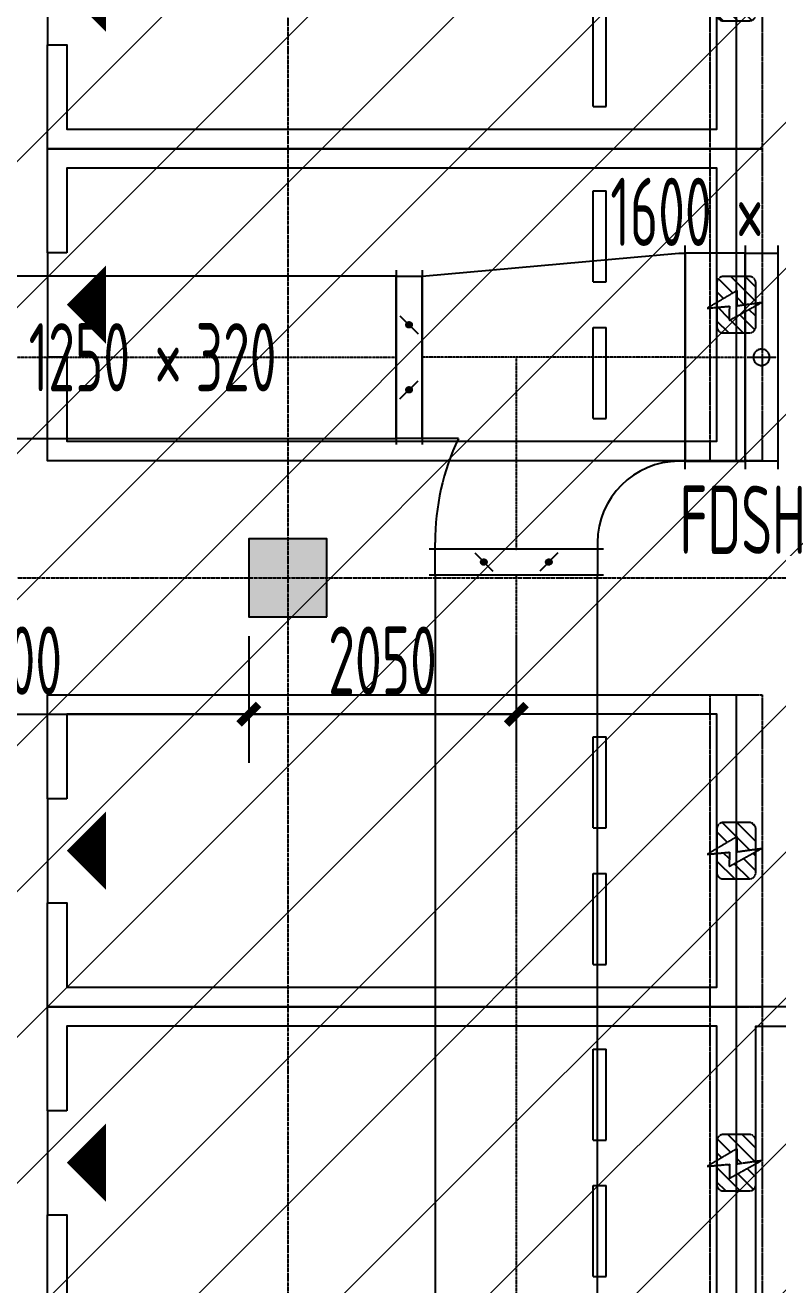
# Model space of a CAD drawing. Extents: x -20827274 to 1300756471, y -549375 to 3431892.
# Drawn here: x -84129 to -78339, y -198699 to -189010 of the extents above; entities that cross this region are included whole.
import ezdxf

# ---------------------------------------------------------------- set-up
doc = ezdxf.new("R2010")
doc.units = 0
doc.header["$LTSCALE"] = 10
for name, pattern in [('CENTER2', [1.125, 0.75, -0.125, 0.125, -0.125]), ('暖附图底图$0$DASH', [0.35, 0.25, -0.1]), ('暖附图底图$0$DOTE', [2.42, 2, -0.2, 0.02, -0.2])]:
    doc.linetypes.add(name, pattern=pattern)
for name, color, linetype in [('1-zs', 3, 'Continuous'), ('1-标注暖通', 4, 'Continuous'), ('DUCT-排烟中心线', 5, 'CENTER2'), ('DUCT-排烟标注', 3, 'Continuous'), ('DUCT-排烟法兰', 4, 'Continuous'), ('DUCT-排烟管', 2, 'Continuous'), ('DUCT-排烟管端线', 4, 'Continuous'), ('DUCT-排烟阀门', 7, 'Continuous'), ('H-TH_DIM', 3, 'Continuous'), ('PUB_HATCH', 8, 'Continuous'), ('暖附图底图$0$00-停车位', 8, 'Continuous'), ('暖附图底图$0$1-标注暖通', 8, 'Continuous'), ('暖附图底图$0$A-COLUMN', 8, 'Continuous'), ('暖附图底图$0$A-PUB_HATCH', 8, 'Continuous'), ('暖附图底图$0$car', 8, 'Continuous'), ('暖附图底图$0$DOTE', 8, 'Continuous')]:
    doc.layers.add(name, color=color, linetype=linetype)
doc.layers.add('F-非人防区', color=105, linetype='Continuous', lineweight=15)
doc.styles.add('8B2_02', font='tssdeng.shx', dxfattribs={"width": 0.6, "bigfont": 'TSSDCHN.shx'})
doc.styles.add('8B2_02_T3', font='tssdeng.shx', dxfattribs={"width": 0.6, "bigfont": 'TSSDCHN.shx'})
doc.dimstyles.new('_TCH_ARCH&&150', dxfattribs={"dimtxt": 525, "dimasz": 150, "dimexe": 375, "dimexo": 450, "dimgap": 150, "dimtad": 1, "dimdec": 0, "dimrnd": 50, "dimzin": 0, "dimdsep": 46, "dimtxsty": '8B2_02_T3', "dimblk": 'ARCHTICK', "dimcen": 0.09, "dimclrt": 7, "dimazin": 2, "dimtfac": 1, "dimtdec": 0, "dimtix": 1, "dimtmove": 2, "dimatfit": 3, "dimfxl": 0, "dimtolj": 1, "dimtzin": 0, "dimarcsym": 0})

# ---------------------------------------------------------------- blocks, each defined once
blk = doc.blocks.new('暖附图底图$0$车位2400x5300')
at = {"layer": '暖附图底图$0$00-停车位', "color": 251}
for p, q in [((-875, -1000), (-175, -1000)), ((-875, -1100), (-875, -1000)), ((-175, -1100), (-175, -1000)), ((175, -1000), (875, -1000)), ((175, -1100), (175, -1000)), ((875, -1100), (875, -1000)), ((-875, -1100), (-175, -1100)), ((175, -1100), (875, -1100)), ((400, -5300), (-400, -5300))]:
    blk.add_line(p, q, dxfattribs=at)
blk.add_lwpolyline([(400, -5150), (400, -5300), (1200, -5300), (1200, 0), (-1200, 0), (-1200, -5300), (-400, -5300), (-400, -5150), (-1050, -5150), (-1050, -150), (1050, -150), (1050, -5150), (400, -5150)], dxfattribs=at)
blk.add_lwpolyline([(0, -5150, 0, 600, 0), (0, -4850, 600, 600, 0)], format="xyseb", dxfattribs=at)
blk = doc.blocks.new('暖附图底图$0$A$C2EF10B80')
at = {"layer": '暖附图底图$0$A-PUB_HATCH'}
h = blk.add_hatch(dxfattribs=at)
h.set_pattern_fill('ANSI31', color=256, scale=50, angle=-16.44344)
h.set_pattern_definition([(45, (6188.46, 7099.97), (-56.1266, 56.1266), [])])
h.paths.add_polyline_path([(-983.1, -100, 0.414214), (-1033.1, -50), (-1183.8, -50), (-1090.8, -207), (-1210.2, -207), (-1204.2, -250), (-983.1, -250)])
h.paths.add_polyline_path([(-983.1, -250), (-1204.2, -250), (-1190.5, -350), (-1033.1, -350, 0.414213), (-983.1, -300)])
h.paths.add_polyline_path([(-1262.5, -250), (-1416.9, -250), (-1416.9, -300, 0.414215), (-1366.9, -350), (-1207.1, -350)])
h.paths.add_polyline_path([(-1220.5, -50), (-1366.9, -50, 0.414214), (-1416.9, -100), (-1416.9, -250), (-1262.5, -250), (-1320, -146.2), (-1211.7, -146.3)])
at = {"layer": '暖附图底图$0$car', "linetype": '暖附图底图$0$DASH', "ltscale": 0.5}
blk.add_line((-1366.9, -350), (-1033.1, -350), dxfattribs=at)
at = {"layer": '暖附图底图$0$car', "linetype": '暖附图底图$0$DASH'}
blk.add_lwpolyline([(-2400, 0), (0, 0), (0, -400), (-2400, -400)], close=True, dxfattribs=at)
at = {"layer": '暖附图底图$0$car', "linetype": '暖附图底图$0$DASH', "ltscale": 0.5}
blk.add_lwpolyline([(-1320, -146.2), (-1185, -389.9), (-1210.2, -207), (-1090.8, -207), (-1227.3, 23.4), (-1211.7, -146.3)], close=True, dxfattribs=at)
for points in [[(-1366.9, -50, 0.414214), (-1416.9, -100), (-1416.9, -300)], [(-1033.1, -350, 0.414214), (-983.1, -300), (-983.1, -100, 0.414214), (-1033.1, -50), (-1366.9, -50)]]:
    blk.add_lwpolyline(points, format="xyb", dxfattribs=at)
at = {"layer": '暖附图底图$0$car', "linetype": '暖附图底图$0$DASH'}
blk.add_arc((-1366.9, -300), 50, 180, 270, dxfattribs=at)
blk = doc.blocks.new('暖附图底图$0$A$C77CA03F4')
at = {"rotation": 16.44344089606073}
for p in [(6792.3, 2421.7), (4490.5, 1742.3), (2188.6, 1063)]:
    blk.add_blockref('暖附图底图$0$A$C2EF10B80', p, dxfattribs=at)
blk = doc.blocks.new('_FZH')
blk.add_lwpolyline([(-0.5, -0.5), (0.5, -0.5), (0.5, 0.5), (-0.5, 0.5)], close=True)
at = {"layer": 'PUB_HATCH'}
blk.add_solid([(-0.5, -0.5), (0.5, -0.5), (-0.5, 0.5), (0.5, 0.5)], dxfattribs=at)
blk = doc.blocks.new('暖附图底图$0$AFSFCS')
at = {"layer": '暖附图底图$0$DOTE', "color": 127, "linetype": '暖附图底图$0$DOTE', "ltscale": 1.5}
blk.add_line((-82108.6, -155629.3), (-82108.6, -385768.2), dxfattribs=at)
at = {"layer": '暖附图底图$0$DOTE', "color": 16, "linetype": '暖附图底图$0$DOTE', "ltscale": 1.5}
blk.add_line((-113117.3, -193260.4), (10791.4, -193260.4), dxfattribs=at)
at = {"rotation": 73.55655642770577}
for p in [(-78458.6, -192360.4), (-78458.6, -201360.4)]:
    blk.add_blockref('暖附图底图$0$A$C77CA03F4', p, dxfattribs=at)
at = {"layer": '暖附图底图$0$00-停车位', "xscale": -1, "rotation": 269.9999999717713}
for p in [(-78658.6, -188760.4), (-78658.6, -191160.4), (-78658.6, -195360.4), (-78658.6, -197760.4)]:
    blk.add_blockref('暖附图底图$0$车位2400x5300', p, dxfattribs=at)
at = {"layer": '暖附图底图$0$00-停车位', "rotation": 90.00000002822868}
blk.add_blockref('暖附图底图$0$车位2400x5300', (-78658.6, -197760.4), dxfattribs=at)
at = {"layer": '暖附图底图$0$A-COLUMN', "xscale": 600, "yscale": 600, "zscale": 600, "rotation": 90}
blk.add_blockref('_FZH', (-82108.6, -193260.4), dxfattribs=at)
blk = doc.blocks.new('暖附图底图')
at = {"layer": '暖附图底图$0$1-标注暖通', "linetype": '暖附图底图$0$DASH'}
blk.add_blockref('暖附图底图$0$AFSFCS', (500000, 0), dxfattribs=at)
blk = doc.blocks.new('_ArchTick')
at = {"color": 0, "linetype": 'ByBlock', "const_width": 0.4}
blk.add_lwpolyline([(-0.5, -0.5), (0.5, 0.5)], dxfattribs=at)
blk = doc.blocks.new('*D1146')
at = {"layer": 'Defpoints', "color": 0, "transparency": 16777216}
for p in [(-86115.3, -193260.4), (-82408.6, -193260.4), (-82408.6, -194310.4)]:
    blk.add_point(p, dxfattribs=at)
at = {"layer": 'H-TH_DIM', "color": 0, "lineweight": -2, "transparency": 16777216}
for p, q in [((-86115.3, -193710.4), (-86115.3, -194685.4)), ((-82408.6, -193710.4), (-82408.6, -194685.4)), ((-86115.3, -194310.4), (-82408.6, -194310.4))]:
    blk.add_line(p, q, dxfattribs=at)
at = {"layer": 'H-TH_DIM', "color": 0, "lineweight": -2, "transparency": 16777216, "xscale": 150, "yscale": 150, "zscale": 150, "rotation": 180}
blk.add_blockref('_ArchTick', (-86115.3, -194310.4), dxfattribs=at)
at = {"layer": 'H-TH_DIM', "color": 0, "lineweight": -2, "transparency": 16777216, "xscale": 150, "yscale": 150, "zscale": 150}
blk.add_blockref('_ArchTick', (-82408.6, -194310.4), dxfattribs=at)
at = {"layer": 'H-TH_DIM', "color": 7, "transparency": 16777216, "insert": (-84262, -193897.9), "char_height": 525, "attachment_point": 5, "style": '8B2_02_T3'}
blk.add_mtext('\\A1;3700', dxfattribs=at)
blk = doc.blocks.new('*D1147')
at = {"layer": 'Defpoints', "color": 0, "transparency": 16777216}
for p in [(-82408.6, -193260.4), (-80351.1, -193260.4), (-80351.1, -194310.4)]:
    blk.add_point(p, dxfattribs=at)
at = {"layer": 'H-TH_DIM', "color": 0, "lineweight": -2, "transparency": 16777216}
for p, q in [((-82408.6, -193710.4), (-82408.6, -194685.4)), ((-80351.1, -193710.4), (-80351.1, -194685.4)), ((-82408.6, -194310.4), (-80351.1, -194310.4))]:
    blk.add_line(p, q, dxfattribs=at)
at = {"layer": 'H-TH_DIM', "color": 0, "lineweight": -2, "transparency": 16777216, "xscale": 150, "yscale": 150, "zscale": 150, "rotation": 180}
blk.add_blockref('_ArchTick', (-82408.6, -194310.4), dxfattribs=at)
at = {"layer": 'H-TH_DIM', "color": 0, "lineweight": -2, "transparency": 16777216, "xscale": 150, "yscale": 150, "zscale": 150}
blk.add_blockref('_ArchTick', (-80351.1, -194310.4), dxfattribs=at)
at = {"layer": 'H-TH_DIM', "color": 7, "transparency": 16777216, "insert": (-81379.9, -193897.9), "char_height": 525, "attachment_point": 5, "style": '8B2_02_T3'}
blk.add_mtext('\\A1;2050', dxfattribs=at)

msp = doc.modelspace()

# ---------------------------------------------------------------- hatches: boundary and pattern name
at = {"layer": 'F-非人防区'}
h = msp.add_hatch(dxfattribs=at)
h.set_pattern_fill('ANSI31', color=8, scale=500)
h.set_pattern_definition([(45, (-67108.6, 126739.6), (-561.266, 561.266), [])])
edge = h.paths.add_edge_path()
edge.add_line((26041.4, -160910.4), (26041.4, -174910.4))
edge.add_line((26041.4, -174910.4), (44466.4, -174910.4))
edge.add_line((44466.4, -174910.4), (44466.4, -230535.4))
edge.add_line((44466.4, -230535.4), (29591.4, -230535.4))
edge.add_line((29591.4, -230535.4), (29591.4, -228585.4))
edge.add_line((29591.4, -228585.4), (32466.4, -228585.4))
edge.add_line((32466.4, -228585.4), (32466.4, -223185.4))
edge.add_line((32466.4, -223185.4), (6116.4, -223185.4))
edge.add_line((6116.4, -223185.4), (6116.4, -236210.4))
edge.add_line((6116.4, -236210.4), (5916.4, -236210.4))
edge.add_line((5916.4, -236210.4), (5921.1, -289912.2))
edge.add_line((5921.1, -289912.2), (35191.4, -289912.2))
edge.add_line((35191.4, -289912.2), (35191.4, -296310.4))
edge.add_line((35191.4, -296310.4), (35041.4, -296310.4))
edge.add_line((35041.4, -296310.4), (35041.4, -296910.4))
edge.add_line((35041.4, -296910.4), (35641.4, -296910.4))
edge.add_line((35641.4, -296910.4), (44736.4, -305099.6))
edge.add_line((44736.4, -305099.6), (22456.5, -329844))
edge.add_line((22456.5, -329844), (22456.5, -340006.4))
edge.add_line((22456.5, -340006.4), (-13248.1, -379660.4))
edge.add_line((-13248.1, -379660.4), (-90108.6, -379660.4))
edge.add_line((-90108.6, -379660.4), (-90108.6, -373660.4))
edge.add_line((-90108.6, -373660.4), (-91358.6, -373660.4))
edge.add_arc((-91358.6, -361660.4), 12000, 180, 270, ccw=False)
edge.add_line((-103358.6, -361660.4), (-103358.6, -333450.4))
edge.add_line((-103358.6, -333450.4), (-95358.6, -333436.6))
edge.add_line((-95358.6, -333436.6), (-95358.6, -160610.4))
edge.add_line((-95358.6, -160610.4), (-86333.4, -160610.4))
edge.add_line((-86333.4, -160610.4), (-86333.6, -149790))
edge.add_line((-86333.6, -149790), (-73433.4, -149790))
edge.add_line((-73433.4, -149790), (-73433.4, -160610.4))
edge.add_line((-73433.4, -160610.4), (26041.4, -160910.4))

# ---------------------------------------------------------------- linework, layer by layer
at = {"layer": 'DUCT-排烟中心线'}
for p, q in [((-85190.1, -191564.8), (-81276.5, -191564.8)), ((-80351.1, -191564.8), (-81076.1, -191564.8)), ((-79051.1, -191564.8), (-80351.1, -191564.8)), ((-80351.1, -191564.8), (-80351.1, -193039.8)), ((-79050.9, -191564.8), (-78589.7, -191564.8)), ((-80351.1, -193240.2), (-80351.1, -219832))]:
    msp.add_line(p, q, dxfattribs=at)
at = {"layer": 'DUCT-排烟法兰'}
for p, q in [((-79051, -192424.8), (-79051, -190704.8)), ((-78589.6, -190704.8), (-78589.6, -192424.8)), ((-78339.4, -190704.8), (-78339.4, -192424.8)), ((-81276.4, -190894.8), (-81276.4, -192234.8)), ((-81076.2, -190894.8), (-81076.2, -192234.8)), ((-79681.1, -193039.9), (-81021.1, -193039.9)), ((-79681.1, -193240.1), (-81021.1, -193240.1))]:
    msp.add_line(p, q, dxfattribs=at)
at = {"layer": 'DUCT-排烟法兰', "color": 18, "true_color": 0x000000}
for p in [(-81276.5, -191564.8, 500), (-81276.3, -191564.8, 500), (-81076.3, -191564.8, 500), (-81076.1, -191564.8, 500), (-79051.1, -191564.8, 500), (-79050.9, -191564.8, 500), (-78589.7, -191564.8, 500), (-78589.5, -191564.8, 500), (-78339.5, -191564.8, 500), (-80351.1, -193039.8, 500), (-80351.1, -193040, 500), (-80351.1, -193240, 500), (-80351.1, -193240.2, 500)]:
    msp.add_point(p, dxfattribs=at)
at = {"layer": 'DUCT-排烟管'}
for p, q in [((-81076.1, -190939.8), (-79101.1, -190764.8)), ((-79101.1, -190764.8), (-79051.1, -190764.8)), ((-78589.7, -190764.8), (-79050.9, -190764.8)), ((-79050.9, -190764.8), (-79050.9, -192364.8)), ((-78589.7, -192364.8), (-78589.7, -190764.8)), ((-78589.5, -190764.8), (-78339.5, -190764.8)), ((-81276.5, -190939.8), (-85190.1, -190939.8)), ((-81276.5, -192189.8), (-81276.5, -190939.8)), ((-81276.3, -190939.8), (-81076.3, -190939.8)), ((-85190.1, -192189.8), (-81276.5, -192189.8)), ((-81076.3, -192189.8), (-81276.3, -192189.8)), ((-80796.9, -192189.8), (-81076.1, -192189.8)), ((-79051.1, -192364.8), (-79101.1, -192364.8)), ((-79050.9, -192364.8), (-78589.7, -192364.8)), ((-78339.5, -192364.8), (-78589.5, -192364.8)), ((-80976.1, -193039.8), (-80976.1, -192989.8)), ((-79726.1, -192989.8), (-79726.1, -193039.8)), ((-80976.1, -193240), (-80976.1, -193040)), ((-79726.1, -193040), (-79726.1, -193240)), ((-80976.1, -193240.2), (-80976.1, -219832)), ((-79726.1, -193240.2), (-80976.1, -193240.2)), ((-79726.1, -219832), (-79726.1, -193240.2))]:
    msp.add_line(p, q, dxfattribs=at)
for radius, start in [(1875, 154.7438), (625, 90)]:
    msp.add_arc((-79101.1, -192989.8), radius, start, 180, dxfattribs=at)
at = {"layer": 'DUCT-排烟管', "color": 18, "true_color": 0x000000}
for p in [(-81076.1, -191564.8, 500), (-79051.1, -191564.8, 500), (-80351.1, -193039.8, 500)]:
    msp.add_point(p, dxfattribs=at)
at = {"layer": 'DUCT-排烟管端线'}
for p, q in [((-79051.1, -190764.8), (-79051.1, -192364.8)), ((-78589.5, -190764.8), (-78589.5, -192364.8)), ((-78339.5, -190764.8), (-78339.5, -192364.8)), ((-81276.3, -190939.8), (-81276.3, -192189.8)), ((-81076.3, -190939.8), (-81076.3, -192189.8)), ((-81076.1, -192189.8), (-81076.1, -190939.8)), ((-79726.1, -193039.8), (-80976.1, -193039.8)), ((-79726.1, -193040), (-80976.1, -193040)), ((-79726.1, -193240), (-80976.1, -193240))]:
    msp.add_line(p, q, dxfattribs=at)
at = {"layer": 'DUCT-排烟阀门'}
for p, q in [((-81246.3, -191244.8), (-81106.3, -191384.8)), ((-81198.4, -191314.8), (-81198.1, -191310.8)), ((-81198.1, -191318.9), (-81198.4, -191314.8)), ((-81198.1, -191310.8), (-81196.9, -191306.8)), ((-81196.9, -191322.8), (-81198.1, -191318.9)), ((-81196.9, -191306.8), (-81195.1, -191303.2)), ((-81195.1, -191326.5), (-81196.9, -191322.8)), ((-81195.1, -191303.2), (-81192.7, -191299.9)), ((-81192.7, -191329.8), (-81195.1, -191326.5)), ((-81192.7, -191299.9), (-81189.6, -191297.2)), ((-81189.6, -191332.5), (-81192.7, -191329.8)), ((-81191.3, -191314.8), (-81191, -191312)), ((-81191, -191317.7), (-81191.3, -191314.8)), ((-81191, -191312), (-81190.2, -191309.3)), ((-81190.2, -191320.4), (-81191, -191317.7)), ((-81190.2, -191309.3), (-81188.9, -191306.7)), ((-81188.9, -191322.9), (-81190.2, -191320.4)), ((-81189.6, -191297.2), (-81186.2, -191295)), ((-81186.2, -191334.7), (-81189.6, -191332.5)), ((-81188.9, -191306.7), (-81187.1, -191304.5)), ((-81187.1, -191325.2), (-81188.9, -191322.9)), ((-81187.1, -191304.5), (-81185, -191302.6)), ((-81185, -191327.1), (-81187.1, -191325.2)), ((-81187, -191314.8), (-81186.8, -191312.7)), ((-81186.8, -191316.9), (-81187, -191314.8)), ((-81186.8, -191312.7), (-81186.2, -191310.7)), ((-81186.2, -191318.9), (-81186.8, -191316.9)), ((-81186.2, -191295), (-81182.4, -191293.5)), ((-81186.2, -191310.7), (-81185.2, -191308.9)), ((-81185.2, -191320.8), (-81186.2, -191318.9)), ((-81182.4, -191336.1), (-81186.2, -191334.7)), ((-81185.2, -191308.9), (-81183.9, -191307.2)), ((-81183.9, -191322.4), (-81185.2, -191320.8)), ((-81185, -191302.6), (-81182.5, -191301.2)), ((-81182.5, -191328.5), (-81185, -191327.1)), ((-81183.9, -191307.2), (-81182.2, -191305.9)), ((-81182.2, -191323.8), (-81183.9, -191322.4)), ((-81182.5, -191301.2), (-81179.8, -191300.3)), ((-81179.8, -191329.4), (-81182.5, -191328.5)), ((-81182.4, -191293.5), (-81178.3, -191292.8)), ((-81178.3, -191336.9), (-81182.4, -191336.1)), ((-81182.2, -191305.9), (-81180.4, -191304.9)), ((-81180.4, -191324.7), (-81182.2, -191323.8)), ((-81180.4, -191304.9), (-81178.4, -191304.3)), ((-81178.4, -191325.4), (-81180.4, -191324.7)), ((-81179.8, -191300.3), (-81177, -191299.8)), ((-81177, -191329.8), (-81179.8, -191329.4)), ((-81178.4, -191304.3), (-81176.3, -191304.1)), ((-81176.3, -191325.6), (-81178.4, -191325.4)), ((-81178.3, -191292.8), (-81174.2, -191292.8)), ((-81174.2, -191336.9), (-81178.3, -191336.9)), ((-81177, -191299.8), (-81174.2, -191300)), ((-81174.2, -191329.7), (-81177, -191329.8)), ((-81176.3, -191304.1), (-81174.2, -191304.3)), ((-81174.2, -191325.4), (-81176.3, -191325.6)), ((-81174.2, -191292.8), (-81170.2, -191293.5)), ((-81174.2, -191300), (-81171.4, -191300.7)), ((-81174.2, -191304.3), (-81172.2, -191304.9)), ((-81172.2, -191324.7), (-81174.2, -191325.4)), ((-81171.4, -191329), (-81174.2, -191329.7)), ((-81170.2, -191336.1), (-81174.2, -191336.9)), ((-81172.2, -191304.9), (-81170.3, -191305.9)), ((-81170.3, -191323.8), (-81172.2, -191324.7)), ((-81171.4, -191300.7), (-81168.8, -191301.8)), ((-81168.8, -191327.8), (-81171.4, -191329)), ((-81170.3, -191305.9), (-81168.7, -191307.2)), ((-81168.7, -191322.4), (-81170.3, -191323.8)), ((-81170.2, -191293.5), (-81166.4, -191295)), ((-81166.4, -191334.7), (-81170.2, -191336.1)), ((-81168.8, -191301.8), (-81166.5, -191303.5)), ((-81166.5, -191326.2), (-81168.8, -191327.8)), ((-81168.7, -191307.2), (-81167.4, -191308.9)), ((-81167.4, -191320.8), (-81168.7, -191322.4)), ((-81167.4, -191308.9), (-81166.4, -191310.7)), ((-81166.4, -191318.9), (-81167.4, -191320.8)), ((-81166.5, -191303.5), (-81164.5, -191305.6)), ((-81164.5, -191324.1), (-81166.5, -191326.2)), ((-81166.4, -191295), (-81162.9, -191297.2)), ((-81166.4, -191310.7), (-81165.8, -191312.7)), ((-81165.8, -191316.9), (-81166.4, -191318.9)), ((-81162.9, -191332.5), (-81166.4, -191334.7)), ((-81165.8, -191312.7), (-81165.6, -191314.8)), ((-81165.6, -191314.8), (-81165.8, -191316.9)), ((-81164.5, -191305.6), (-81162.9, -191308)), ((-81162.9, -191321.7), (-81164.5, -191324.1)), ((-81162.9, -191297.2), (-81159.9, -191299.9)), ((-81162.9, -191308), (-81161.9, -191310.6)), ((-81161.9, -191319.1), (-81162.9, -191321.7)), ((-81159.9, -191329.8), (-81162.9, -191332.5)), ((-81161.9, -191310.6), (-81161.3, -191313.4)), ((-81161.3, -191316.3), (-81161.9, -191319.1)), ((-81161.3, -191313.4), (-81161.3, -191316.3)), ((-81159.9, -191299.9), (-81157.4, -191303.2)), ((-81157.4, -191326.5), (-81159.9, -191329.8)), ((-81157.4, -191303.2), (-81155.6, -191306.8)), ((-81155.6, -191322.8), (-81157.4, -191326.5)), ((-81155.6, -191306.8), (-81154.5, -191310.8)), ((-81154.5, -191318.9), (-81155.6, -191322.8)), ((-81154.5, -191310.8), (-81154.1, -191314.8)), ((-81154.1, -191314.8), (-81154.5, -191318.9)), ((-78523.5, -191544.2), (-78525.5, -191550.9)), ((-78520.8, -191537.7), (-78523.5, -191544.2)), ((-78517.5, -191531.6), (-78520.8, -191537.7)), ((-78513.4, -191525.9), (-78517.5, -191531.6)), ((-78508.7, -191520.6), (-78513.4, -191525.9)), ((-78503.5, -191516), (-78508.7, -191520.6)), ((-78497.8, -191511.9), (-78503.5, -191516)), ((-78491.6, -191508.5), (-78497.8, -191511.9)), ((-78485.2, -191505.8), (-78491.6, -191508.5)), ((-78478.4, -191503.9), (-78485.2, -191505.8)), ((-78471.5, -191502.7), (-78478.4, -191503.9)), ((-78464.5, -191502.3), (-78471.5, -191502.7)), ((-78457.5, -191502.7), (-78464.5, -191502.3)), ((-78450.6, -191503.9), (-78457.5, -191502.7)), ((-78443.9, -191505.8), (-78450.6, -191503.9)), ((-78437.4, -191508.5), (-78443.9, -191505.8)), ((-78431.3, -191511.9), (-78437.4, -191508.5)), ((-78425.6, -191516), (-78431.3, -191511.9)), ((-78420.3, -191520.6), (-78425.6, -191516)), ((-78415.7, -191525.9), (-78420.3, -191520.6)), ((-78411.6, -191531.6), (-78415.7, -191525.9)), ((-78408.2, -191537.7), (-78411.6, -191531.6)), ((-78405.5, -191544.2), (-78408.2, -191537.7)), ((-78403.6, -191550.9), (-78405.5, -191544.2)), ((-78573.9, -191564.8), (-78355.2, -191564.8)), ((-78526.6, -191557.8), (-78527, -191564.8)), ((-78527, -191564.8), (-78526.6, -191571.8)), ((-78525.5, -191550.9), (-78526.6, -191557.8)), ((-78526.6, -191571.8), (-78525.5, -191578.7)), ((-78525.5, -191578.7), (-78523.5, -191585.5)), ((-78523.5, -191585.5), (-78520.8, -191592)), ((-78520.8, -191592), (-78517.5, -191598.1)), ((-78517.5, -191598.1), (-78513.4, -191603.8)), ((-78513.4, -191603.8), (-78508.7, -191609)), ((-78508.7, -191609), (-78503.5, -191613.7)), ((-78503.5, -191613.7), (-78497.8, -191617.8)), ((-78497.8, -191617.8), (-78491.6, -191621.1)), ((-78491.6, -191621.1), (-78485.2, -191623.8)), ((-78485.2, -191623.8), (-78478.4, -191625.8)), ((-78478.4, -191625.8), (-78471.5, -191626.9)), ((-78471.5, -191626.9), (-78464.5, -191627.3)), ((-78464.5, -191627.3), (-78457.5, -191626.9)), ((-78457.5, -191626.9), (-78450.6, -191625.8)), ((-78450.6, -191625.8), (-78443.9, -191623.8)), ((-78443.9, -191623.8), (-78437.4, -191621.1)), ((-78437.4, -191621.1), (-78431.3, -191617.8)), ((-78431.3, -191617.8), (-78425.6, -191613.7)), ((-78425.6, -191613.7), (-78420.3, -191609)), ((-78420.3, -191609), (-78415.7, -191603.8)), ((-78415.7, -191603.8), (-78411.6, -191598.1)), ((-78411.6, -191598.1), (-78408.2, -191592)), ((-78408.2, -191592), (-78405.5, -191585.5)), ((-78405.5, -191585.5), (-78403.6, -191578.7)), ((-78402.4, -191557.8), (-78403.6, -191550.9)), ((-78403.6, -191578.7), (-78402.4, -191571.8)), ((-78402, -191564.8), (-78402.4, -191557.8)), ((-78402.4, -191571.8), (-78402, -191564.8)), ((-81246.3, -191884.8), (-81106.3, -191744.8)), ((-81198.4, -191814.8), (-81198.1, -191810.8)), ((-81198.1, -191818.9), (-81198.4, -191814.8)), ((-81198.1, -191810.8), (-81196.9, -191806.8)), ((-81196.9, -191822.8), (-81198.1, -191818.9)), ((-81196.9, -191806.8), (-81195.1, -191803.2)), ((-81195.1, -191826.5), (-81196.9, -191822.8)), ((-81195.1, -191803.2), (-81192.7, -191799.9)), ((-81192.7, -191829.8), (-81195.1, -191826.5)), ((-81192.7, -191799.9), (-81189.6, -191797.2)), ((-81189.6, -191832.5), (-81192.7, -191829.8)), ((-81191.3, -191814.8), (-81191, -191812)), ((-81191, -191817.7), (-81191.3, -191814.8)), ((-81191, -191812), (-81190.2, -191809.3)), ((-81190.2, -191820.4), (-81191, -191817.7)), ((-81190.2, -191809.3), (-81188.9, -191806.7)), ((-81188.9, -191822.9), (-81190.2, -191820.4)), ((-81189.6, -191797.2), (-81186.2, -191795)), ((-81186.2, -191834.7), (-81189.6, -191832.5)), ((-81188.9, -191806.7), (-81187.1, -191804.5)), ((-81187.1, -191825.2), (-81188.9, -191822.9)), ((-81187.1, -191804.5), (-81185, -191802.6)), ((-81185, -191827.1), (-81187.1, -191825.2)), ((-81187, -191814.8), (-81186.8, -191812.7)), ((-81186.8, -191816.9), (-81187, -191814.8)), ((-81186.8, -191812.7), (-81186.2, -191810.7)), ((-81186.2, -191818.9), (-81186.8, -191816.9)), ((-81186.2, -191795), (-81182.4, -191793.5)), ((-81186.2, -191810.7), (-81185.2, -191808.9)), ((-81185.2, -191820.8), (-81186.2, -191818.9)), ((-81182.4, -191836.1), (-81186.2, -191834.7)), ((-81185.2, -191808.9), (-81183.9, -191807.2)), ((-81183.9, -191822.4), (-81185.2, -191820.8)), ((-81185, -191802.6), (-81182.5, -191801.2)), ((-81182.5, -191828.5), (-81185, -191827.1)), ((-81183.9, -191807.2), (-81182.2, -191805.9)), ((-81182.2, -191823.8), (-81183.9, -191822.4)), ((-81182.5, -191801.2), (-81179.8, -191800.3)), ((-81179.8, -191829.4), (-81182.5, -191828.5)), ((-81182.4, -191793.5), (-81178.3, -191792.8)), ((-81178.3, -191836.9), (-81182.4, -191836.1)), ((-81182.2, -191805.9), (-81180.4, -191804.9)), ((-81180.4, -191824.7), (-81182.2, -191823.8)), ((-81180.4, -191804.9), (-81178.4, -191804.3)), ((-81178.4, -191825.4), (-81180.4, -191824.7)), ((-81179.8, -191800.3), (-81177, -191799.8)), ((-81177, -191829.8), (-81179.8, -191829.4)), ((-81178.4, -191804.3), (-81176.3, -191804.1)), ((-81176.3, -191825.6), (-81178.4, -191825.4)), ((-81178.3, -191792.8), (-81174.2, -191792.8)), ((-81174.2, -191836.9), (-81178.3, -191836.9)), ((-81177, -191799.8), (-81174.2, -191800)), ((-81174.2, -191829.7), (-81177, -191829.8)), ((-81176.3, -191804.1), (-81174.2, -191804.3)), ((-81174.2, -191825.4), (-81176.3, -191825.6)), ((-81174.2, -191792.8), (-81170.2, -191793.5)), ((-81174.2, -191800), (-81171.4, -191800.7)), ((-81174.2, -191804.3), (-81172.2, -191804.9)), ((-81172.2, -191824.7), (-81174.2, -191825.4)), ((-81171.4, -191829), (-81174.2, -191829.7)), ((-81170.2, -191836.1), (-81174.2, -191836.9)), ((-81172.2, -191804.9), (-81170.3, -191805.9)), ((-81170.3, -191823.8), (-81172.2, -191824.7)), ((-81171.4, -191800.7), (-81168.8, -191801.8)), ((-81168.8, -191827.8), (-81171.4, -191829)), ((-81170.3, -191805.9), (-81168.7, -191807.2)), ((-81168.7, -191822.4), (-81170.3, -191823.8)), ((-81170.2, -191793.5), (-81166.4, -191795)), ((-81166.4, -191834.7), (-81170.2, -191836.1)), ((-81168.8, -191801.8), (-81166.5, -191803.5)), ((-81166.5, -191826.2), (-81168.8, -191827.8)), ((-81168.7, -191807.2), (-81167.4, -191808.9)), ((-81167.4, -191820.8), (-81168.7, -191822.4)), ((-81167.4, -191808.9), (-81166.4, -191810.7)), ((-81166.4, -191818.9), (-81167.4, -191820.8)), ((-81166.5, -191803.5), (-81164.5, -191805.6)), ((-81164.5, -191824.1), (-81166.5, -191826.2)), ((-81166.4, -191795), (-81162.9, -191797.2)), ((-81166.4, -191810.7), (-81165.8, -191812.7)), ((-81165.8, -191816.9), (-81166.4, -191818.9)), ((-81162.9, -191832.5), (-81166.4, -191834.7)), ((-81165.8, -191812.7), (-81165.6, -191814.8)), ((-81165.6, -191814.8), (-81165.8, -191816.9)), ((-81164.5, -191805.6), (-81162.9, -191808)), ((-81162.9, -191821.7), (-81164.5, -191824.1)), ((-81162.9, -191797.2), (-81159.9, -191799.9)), ((-81162.9, -191808), (-81161.9, -191810.6)), ((-81161.9, -191819.1), (-81162.9, -191821.7)), ((-81159.9, -191829.8), (-81162.9, -191832.5)), ((-81161.9, -191810.6), (-81161.3, -191813.4)), ((-81161.3, -191816.3), (-81161.9, -191819.1)), ((-81161.3, -191813.4), (-81161.3, -191816.3)), ((-81159.9, -191799.9), (-81157.4, -191803.2)), ((-81157.4, -191826.5), (-81159.9, -191829.8)), ((-81157.4, -191803.2), (-81155.6, -191806.8)), ((-81155.6, -191822.8), (-81157.4, -191826.5)), ((-81155.6, -191806.8), (-81154.5, -191810.8)), ((-81154.5, -191818.9), (-81155.6, -191822.8)), ((-81154.5, -191810.8), (-81154.1, -191814.8)), ((-81154.1, -191814.8), (-81154.5, -191818.9)), ((-80671.1, -193070), (-80531.1, -193210)), ((-80031.1, -193070), (-80171.1, -193210)), ((-80623.2, -193138), (-80622.4, -193134)), ((-80623.2, -193142.1), (-80623.2, -193138)), ((-80622.4, -193146.1), (-80623.2, -193142.1)), ((-80622.4, -193134), (-80620.9, -193130.2)), ((-80620.9, -193149.9), (-80622.4, -193146.1)), ((-80620.9, -193130.2), (-80618.8, -193126.7)), ((-80618.8, -193153.4), (-80620.9, -193149.9)), ((-80618.8, -193126.7), (-80616, -193123.7)), ((-80616, -193156.4), (-80618.8, -193153.4)), ((-80616.1, -193139.3), (-80615.7, -193136.5)), ((-80615.9, -193142.2), (-80616.1, -193139.3)), ((-80616, -193123.7), (-80612.8, -193121.2)), ((-80612.8, -193158.9), (-80616, -193156.4)), ((-80615.3, -193144.9), (-80615.9, -193142.2)), ((-80615.7, -193136.5), (-80614.7, -193133.8)), ((-80614.1, -193147.5), (-80615.3, -193144.9)), ((-80614.7, -193133.8), (-80613.3, -193131.3)), ((-80612.4, -193149.9), (-80614.1, -193147.5)), ((-80613.3, -193131.3), (-80611.4, -193129.2)), ((-80612.8, -193121.2), (-80609.1, -193119.4)), ((-80609.1, -193160.7), (-80612.8, -193158.9)), ((-80610.4, -193151.8), (-80612.4, -193149.9)), ((-80611.8, -193139.5), (-80611.5, -193137.5)), ((-80611.7, -193141.6), (-80611.8, -193139.5)), ((-80611.2, -193143.5), (-80611.7, -193141.6)), ((-80611.5, -193137.5), (-80610.8, -193135.6)), ((-80611.4, -193129.2), (-80609.2, -193127.4)), ((-80610.4, -193145.4), (-80611.2, -193143.5)), ((-80610.8, -193135.6), (-80609.8, -193133.8)), ((-80609.2, -193147.1), (-80610.4, -193145.4)), ((-80608, -193153.4), (-80610.4, -193151.8)), ((-80609.8, -193133.8), (-80608.5, -193132.3)), ((-80609.2, -193127.4), (-80606.7, -193126.1)), ((-80607.7, -193148.5), (-80609.2, -193147.1)), ((-80609.1, -193119.4), (-80605.2, -193118.3)), ((-80605.2, -193161.8), (-80609.1, -193160.7)), ((-80608.5, -193132.3), (-80606.9, -193131)), ((-80605.3, -193154.4), (-80608, -193153.4)), ((-80606, -193149.6), (-80607.7, -193148.5)), ((-80606.9, -193131), (-80605.1, -193130.1)), ((-80606.7, -193126.1), (-80603.9, -193125.3)), ((-80604.1, -193150.3), (-80606, -193149.6)), ((-80602.5, -193155), (-80605.3, -193154.4)), ((-80605.2, -193118.3), (-80601.1, -193117.9)), ((-80601.1, -193162.2), (-80605.2, -193161.8)), ((-80605.1, -193130.1), (-80603.1, -193129.5)), ((-80602.1, -193150.7), (-80604.1, -193150.3)), ((-80603.9, -193125.3), (-80601.1, -193125)), ((-80603.1, -193129.5), (-80601.1, -193129.3)), ((-80599.7, -193155), (-80602.5, -193155)), ((-80600.1, -193150.7), (-80602.1, -193150.7)), ((-80601.1, -193117.9), (-80597, -193118.3)), ((-80601.1, -193125), (-80598.2, -193125.3)), ((-80601.1, -193129.3), (-80599.1, -193129.5)), ((-80597, -193161.8), (-80601.1, -193162.2)), ((-80598.1, -193150.3), (-80600.1, -193150.7)), ((-80596.9, -193154.4), (-80599.7, -193155)), ((-80599.1, -193129.5), (-80597.1, -193130.1)), ((-80598.2, -193125.3), (-80595.5, -193126.1)), ((-80596.2, -193149.6), (-80598.1, -193150.3)), ((-80597.1, -193130.1), (-80595.3, -193131)), ((-80597, -193118.3), (-80593.1, -193119.4)), ((-80593.1, -193160.7), (-80597, -193161.8)), ((-80594.2, -193153.4), (-80596.9, -193154.4)), ((-80594.5, -193148.5), (-80596.2, -193149.6)), ((-80595.5, -193126.1), (-80593, -193127.4)), ((-80595.3, -193131), (-80593.7, -193132.3)), ((-80593, -193147.1), (-80594.5, -193148.5)), ((-80591.8, -193151.8), (-80594.2, -193153.4)), ((-80593.7, -193132.3), (-80592.3, -193133.8)), ((-80593.1, -193119.4), (-80589.4, -193121.2)), ((-80589.4, -193158.9), (-80593.1, -193160.7)), ((-80593, -193127.4), (-80590.7, -193129.2)), ((-80591.8, -193145.4), (-80593, -193147.1)), ((-80592.3, -193133.8), (-80591.3, -193135.6)), ((-80590.9, -193143.5), (-80591.8, -193145.4)), ((-80589.7, -193149.9), (-80591.8, -193151.8)), ((-80591.3, -193135.6), (-80590.7, -193137.5)), ((-80590.5, -193141.6), (-80590.9, -193143.5)), ((-80590.7, -193129.2), (-80588.9, -193131.3)), ((-80590.7, -193137.5), (-80590.4, -193139.5)), ((-80590.4, -193139.5), (-80590.5, -193141.6)), ((-80588.1, -193147.5), (-80589.7, -193149.9)), ((-80589.4, -193121.2), (-80586.2, -193123.7)), ((-80586.2, -193156.4), (-80589.4, -193158.9)), ((-80588.9, -193131.3), (-80587.4, -193133.8)), ((-80586.9, -193144.9), (-80588.1, -193147.5)), ((-80587.4, -193133.8), (-80586.5, -193136.5)), ((-80586.2, -193142.2), (-80586.9, -193144.9)), ((-80586.5, -193136.5), (-80586.1, -193139.3)), ((-80586.2, -193123.7), (-80583.4, -193126.7)), ((-80586.1, -193139.3), (-80586.2, -193142.2)), ((-80583.4, -193153.4), (-80586.2, -193156.4)), ((-80583.4, -193126.7), (-80581.3, -193130.2)), ((-80581.3, -193149.9), (-80583.4, -193153.4)), ((-80581.3, -193130.2), (-80579.8, -193134)), ((-80579.8, -193146.1), (-80581.3, -193149.9)), ((-80579.8, -193134), (-80579, -193138)), ((-80579, -193142.1), (-80579.8, -193146.1)), ((-80579, -193138), (-80579, -193142.1)), ((-80123.2, -193138), (-80122.4, -193134)), ((-80123.2, -193142.1), (-80123.2, -193138)), ((-80122.4, -193146.1), (-80123.2, -193142.1)), ((-80122.4, -193134), (-80120.9, -193130.2)), ((-80120.9, -193149.9), (-80122.4, -193146.1)), ((-80120.9, -193130.2), (-80118.8, -193126.7)), ((-80118.8, -193153.4), (-80120.9, -193149.9)), ((-80118.8, -193126.7), (-80116, -193123.7)), ((-80116, -193156.4), (-80118.8, -193153.4)), ((-80116.1, -193139.3), (-80115.7, -193136.5)), ((-80115.9, -193142.2), (-80116.1, -193139.3)), ((-80116, -193123.7), (-80112.8, -193121.2)), ((-80112.8, -193158.9), (-80116, -193156.4)), ((-80115.3, -193144.9), (-80115.9, -193142.2)), ((-80115.7, -193136.5), (-80114.7, -193133.8)), ((-80114.1, -193147.5), (-80115.3, -193144.9)), ((-80114.7, -193133.8), (-80113.3, -193131.3)), ((-80112.4, -193149.9), (-80114.1, -193147.5)), ((-80113.3, -193131.3), (-80111.4, -193129.2)), ((-80112.8, -193121.2), (-80109.1, -193119.4)), ((-80109.1, -193160.7), (-80112.8, -193158.9)), ((-80110.4, -193151.8), (-80112.4, -193149.9)), ((-80111.8, -193139.5), (-80111.5, -193137.5)), ((-80111.7, -193141.6), (-80111.8, -193139.5)), ((-80111.2, -193143.5), (-80111.7, -193141.6)), ((-80111.5, -193137.5), (-80110.8, -193135.6)), ((-80111.4, -193129.2), (-80109.2, -193127.4)), ((-80110.4, -193145.4), (-80111.2, -193143.5)), ((-80110.8, -193135.6), (-80109.8, -193133.8)), ((-80109.2, -193147.1), (-80110.4, -193145.4)), ((-80108, -193153.4), (-80110.4, -193151.8)), ((-80109.8, -193133.8), (-80108.5, -193132.3)), ((-80109.2, -193127.4), (-80106.7, -193126.1)), ((-80107.7, -193148.5), (-80109.2, -193147.1)), ((-80109.1, -193119.4), (-80105.2, -193118.3)), ((-80105.2, -193161.8), (-80109.1, -193160.7)), ((-80108.5, -193132.3), (-80106.9, -193131)), ((-80105.3, -193154.4), (-80108, -193153.4)), ((-80106, -193149.6), (-80107.7, -193148.5)), ((-80106.9, -193131), (-80105.1, -193130.1)), ((-80106.7, -193126.1), (-80103.9, -193125.3)), ((-80104.1, -193150.3), (-80106, -193149.6)), ((-80102.5, -193155), (-80105.3, -193154.4)), ((-80105.2, -193118.3), (-80101.1, -193117.9)), ((-80101.1, -193162.2), (-80105.2, -193161.8)), ((-80105.1, -193130.1), (-80103.1, -193129.5)), ((-80102.1, -193150.7), (-80104.1, -193150.3)), ((-80103.9, -193125.3), (-80101.1, -193125)), ((-80103.1, -193129.5), (-80101.1, -193129.3)), ((-80099.7, -193155), (-80102.5, -193155)), ((-80100.1, -193150.7), (-80102.1, -193150.7)), ((-80101.1, -193117.9), (-80097, -193118.3)), ((-80101.1, -193125), (-80098.2, -193125.3)), ((-80101.1, -193129.3), (-80099.1, -193129.5)), ((-80097, -193161.8), (-80101.1, -193162.2)), ((-80098.1, -193150.3), (-80100.1, -193150.7)), ((-80096.9, -193154.4), (-80099.7, -193155)), ((-80099.1, -193129.5), (-80097.1, -193130.1)), ((-80098.2, -193125.3), (-80095.5, -193126.1)), ((-80096.2, -193149.6), (-80098.1, -193150.3)), ((-80097.1, -193130.1), (-80095.3, -193131)), ((-80097, -193118.3), (-80093.1, -193119.4)), ((-80093.1, -193160.7), (-80097, -193161.8)), ((-80094.2, -193153.4), (-80096.9, -193154.4)), ((-80094.5, -193148.5), (-80096.2, -193149.6)), ((-80095.5, -193126.1), (-80093, -193127.4)), ((-80095.3, -193131), (-80093.7, -193132.3)), ((-80093, -193147.1), (-80094.5, -193148.5)), ((-80091.8, -193151.8), (-80094.2, -193153.4)), ((-80093.7, -193132.3), (-80092.3, -193133.8)), ((-80093.1, -193119.4), (-80089.4, -193121.2)), ((-80089.4, -193158.9), (-80093.1, -193160.7)), ((-80093, -193127.4), (-80090.7, -193129.2)), ((-80091.8, -193145.4), (-80093, -193147.1)), ((-80092.3, -193133.8), (-80091.3, -193135.6)), ((-80090.9, -193143.5), (-80091.8, -193145.4)), ((-80089.7, -193149.9), (-80091.8, -193151.8)), ((-80091.3, -193135.6), (-80090.7, -193137.5)), ((-80090.5, -193141.6), (-80090.9, -193143.5)), ((-80090.7, -193129.2), (-80088.9, -193131.3)), ((-80090.7, -193137.5), (-80090.4, -193139.5)), ((-80090.4, -193139.5), (-80090.5, -193141.6)), ((-80088.1, -193147.5), (-80089.7, -193149.9)), ((-80089.4, -193121.2), (-80086.2, -193123.7)), ((-80086.2, -193156.4), (-80089.4, -193158.9)), ((-80088.9, -193131.3), (-80087.4, -193133.8)), ((-80086.9, -193144.9), (-80088.1, -193147.5)), ((-80087.4, -193133.8), (-80086.5, -193136.5)), ((-80086.2, -193142.2), (-80086.9, -193144.9)), ((-80086.5, -193136.5), (-80086.1, -193139.3)), ((-80086.2, -193123.7), (-80083.4, -193126.7)), ((-80086.1, -193139.3), (-80086.2, -193142.2)), ((-80083.4, -193153.4), (-80086.2, -193156.4)), ((-80083.4, -193126.7), (-80081.3, -193130.2)), ((-80081.3, -193149.9), (-80083.4, -193153.4)), ((-80081.3, -193130.2), (-80079.8, -193134)), ((-80079.8, -193146.1), (-80081.3, -193149.9)), ((-80079.8, -193134), (-80079, -193138)), ((-80079, -193142.1), (-80079.8, -193146.1)), ((-80079, -193138), (-80079, -193142.1))]:
    msp.add_line(p, q, dxfattribs=at)

# ---------------------------------------------------------------- block references
at = {"layer": '1-zs'}
msp.add_blockref('暖附图底图', (-500000, 0), dxfattribs=at)

# ---------------------------------------------------------------- texts
at = {"layer": '1-标注暖通', "style": '8B2_02', "width": 0.6}
msp.add_text('FDSH', height=525, dxfattribs=at).set_placement((-79095.2, -193076.8))
at = {"layer": 'DUCT-排烟标注', "style": '8B2_02', "width": 0.6}
for s, p in [('1600', (-79627.8, -190708.7)), ('×', (-78658.6, -190708.7)), ('1250', (-84102.4, -191827.3, 500)), ('320', (-82818.2, -191827.3, 500)), ('×', (-83133.2, -191827.3, 500))]:
    msp.add_text(s, height=525, dxfattribs=at).set_placement(p)

# ---------------------------------------------------------------- dimensions: what is measured, and where the dimension line sits
at = {"layer": 'H-TH_DIM'}
for p1, p2, picture, middle in [((-86115.3, -193260.4), (-82408.6, -193260.4), '*D1146', (-84262, -193897.9)), ((-82408.6135, -193260.4044), (-80351.087, -193260.4044), '*D1147', (-81379.8502, -193897.9044))]:
    dim = msp.add_aligned_dim(p1=p1, p2=p2, distance=-1050, dimstyle='_TCH_ARCH&&150', dxfattribs=at)
    dim.commit()
    dim.dimension.update_dxf_attribs({"geometry": picture, "text_midpoint": middle})

doc.saveas('drawing.dxf')
